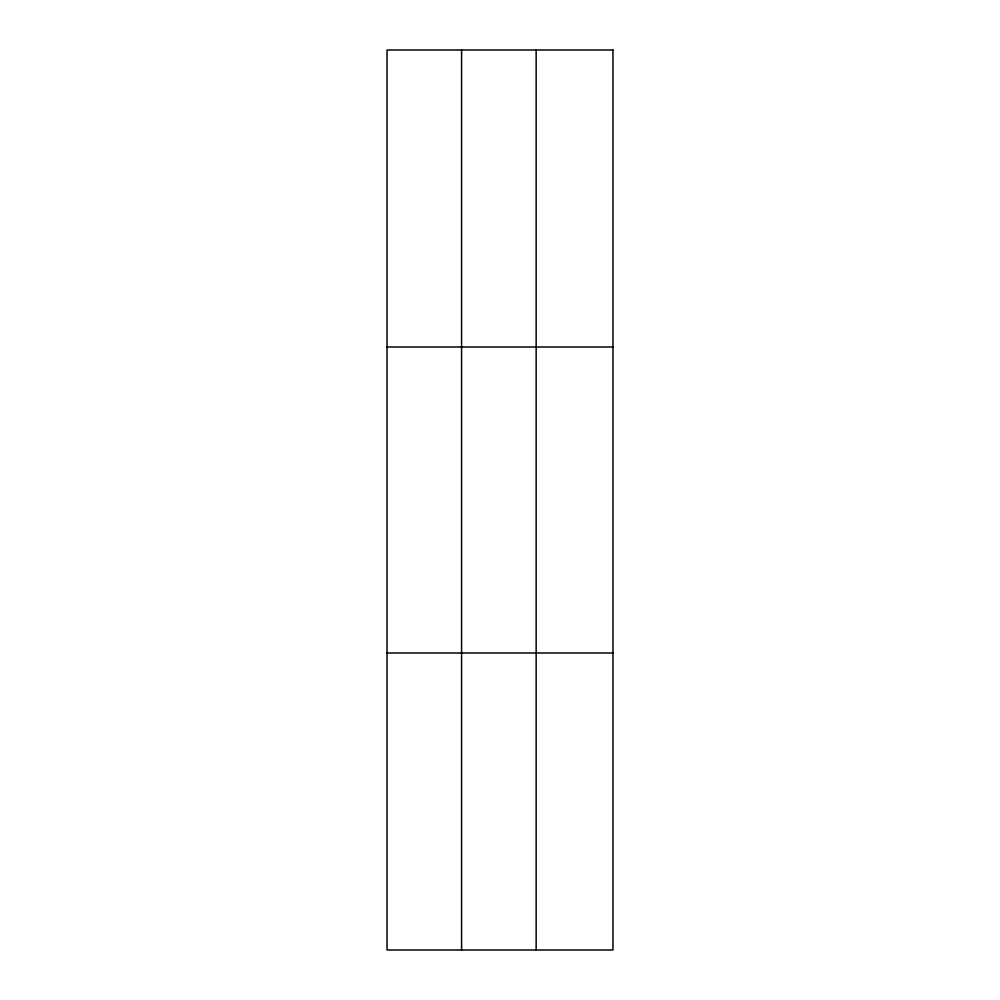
<?xml version="1.0" encoding="UTF-8"?>
<svg xmlns="http://www.w3.org/2000/svg" width="1000" height="1000" viewBox="0 0 1000 1000"><rect width="100%" height="100%" fill="white"/><g stroke="black" fill="none" stroke-linecap="round" stroke-linejoin="round"><path stroke-width="1.5" d="M461.587 50L461.587 950M536.15 50L536.15 950M387.038 347L612.962 347M387.038 653L612.962 653M612.962 50L612.962 950L387.038 950L387.038 50L612.962 50"/></g></svg>
